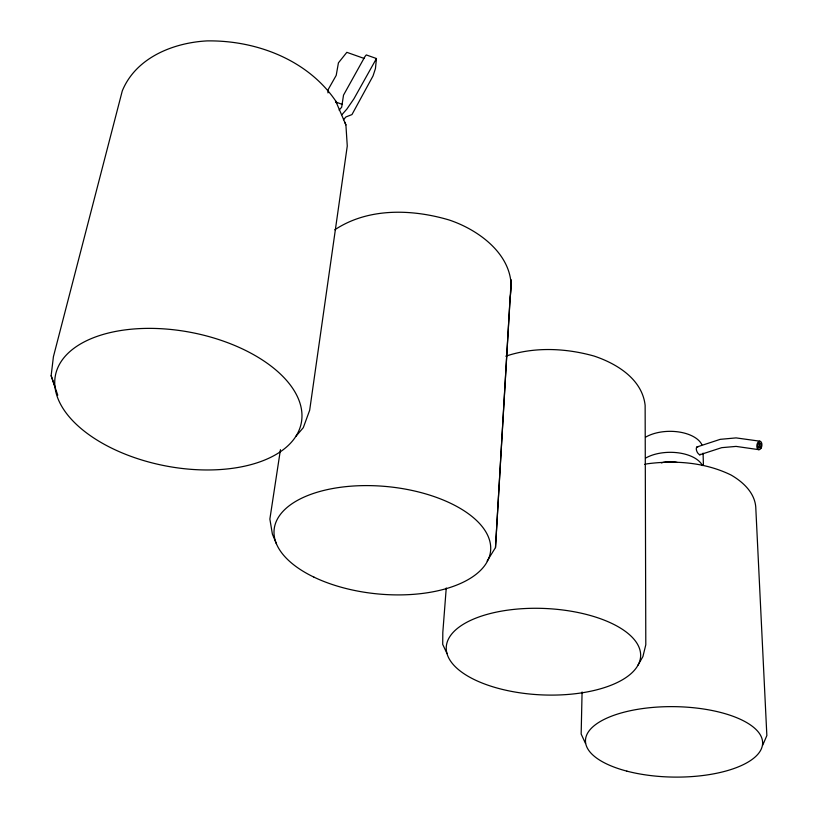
<?xml version="1.0" encoding="UTF-8"?>
<svg xmlns="http://www.w3.org/2000/svg" width="818" height="818" viewBox="0 0 818 818"><rect width="100%" height="100%" fill="white"/><g stroke="black" fill="none" stroke-linecap="round" stroke-linejoin="round"><path stroke-width="1.23" d="M582.079 691.987L581.158 734.032L585.545 743.542M487.119 561.066L495.493 547.59L510.166 296.607C517.589 258.529 481.178 230.625 449.072 219.97C411.955 208.979 368.12 207.588 334.807 229.797M511.209 279.807L495.493 547.59M446.25 587.978L442.814 632.447L442.712 644.4L447.027 653.582M327.946 92.874L328.315 89.305L336.208 75.368L338.427 62.853L346.842 52.332L363.959 58.385M57.761 395.186L51.145 375.697L53.405 356.75L122.281 90.9C135.89 57.628 173.242 42.74 206.974 40.9C255.758 40.143 307.323 59.489 335.595 100.839L336.699 103.405M280.441 449.685L269.868 519.082L272.394 534.134L276.453 543.888M762.734 745.137L766.855 735.566L755.852 509.072C755.699 493.602 743.49 482.191 731.006 474.992C705.075 462.354 675.382 460.074 647.079 463.826L644.656 464.399M637.979 665.198A97.281 43.231 2.6 0 0 515.984 609.185A97.281 43.231 2.6 0 0 476.485 680.617A97.281 43.231 2.6 0 0 637.979 665.198L642.917 656.568L645.801 644.768L645.136 405.319C642.191 379.174 616.915 363.703 594.134 356.075C565.453 348.018 534.277 346.668 505.78 356.178M339.112 110.093L341.658 107.24L343.519 95.133L364.992 56.514L366.3 54.939L376.454 58.528L353.908 98.825L346.863 109.091L341.873 114.735M295.799 436.434A125.205 67.945 10.9 0 0 153.222 328.407A125.205 67.945 10.9 0 0 86.166 432.63A125.205 67.945 10.9 0 0 295.799 436.434L303.284 427.691L309.674 410.237L347.272 146.003L345.902 124.888L335.595 100.839M343.437 119.776L345.922 116.954L351.965 114.571L373.028 75.941L375.442 68.589L376.454 58.528M697.488 446.792L720.229 439.338L736.057 437.896L759.707 441.168M699.738 454.798L721.721 447.661L736.077 446.403L759.053 449.695M335.482 101.872L342.466 104.489M344.664 122.005L345.902 124.888M51.145 375.697L55.031 387.108M703.081 453.121L703.419 465.37M645.647 437.129A33.262 18.211 -0.6 0 1 678.04 431.853A33.262 18.211 -0.6 0 1 701.895 444.716M645.709 458.029A33.558 18.016 -0.4 0 1 678.398 452.845A33.558 18.016 -0.4 0 1 702.457 465.595M661.363 462.906A16.708 8.967 -0.4 0 1 677.222 462.456M696.967 446.873A4.243 2.106 66.2 0 1 698.102 446.792M700.29 454.297A4.162 1.278 76.2 0 1 700.055 454.685A4.233 1.299 76.2 0 1 698.94 454.205A4.243 2.106 66.2 0 1 697.1 451.904A4.162 2.076 66.2 0 1 696.977 446.965M758.552 442.763A2.556 1.503 -81.9 0 1 759.452 445.503A2.556 1.503 -81.9 0 1 757.775 447.783M626.895 771.139A88.589 35.225 0.8 0 0 762.56 744.247A88.589 35.225 0.8 0 0 632.651 710.239A88.589 35.225 0.8 0 0 626.895 771.139M760.934 448.376A4.295 2.515 -81.9 0 0 760.351 441.291A4.295 2.515 -81.9 0 0 756.834 446.648A4.295 2.515 -81.9 0 0 760.934 448.376M760.311 447.19A2.556 1.503 -81.9 0 0 759.963 442.957A2.556 1.503 -81.9 0 0 757.857 446.158A2.556 1.503 -81.9 0 0 760.311 447.19M313.979 577.15A108.753 53.876 5.6 0 0 489.338 556.741A108.753 53.876 5.6 0 0 343.724 486.884A108.753 53.876 5.6 0 0 313.979 577.15"/></g></svg>
